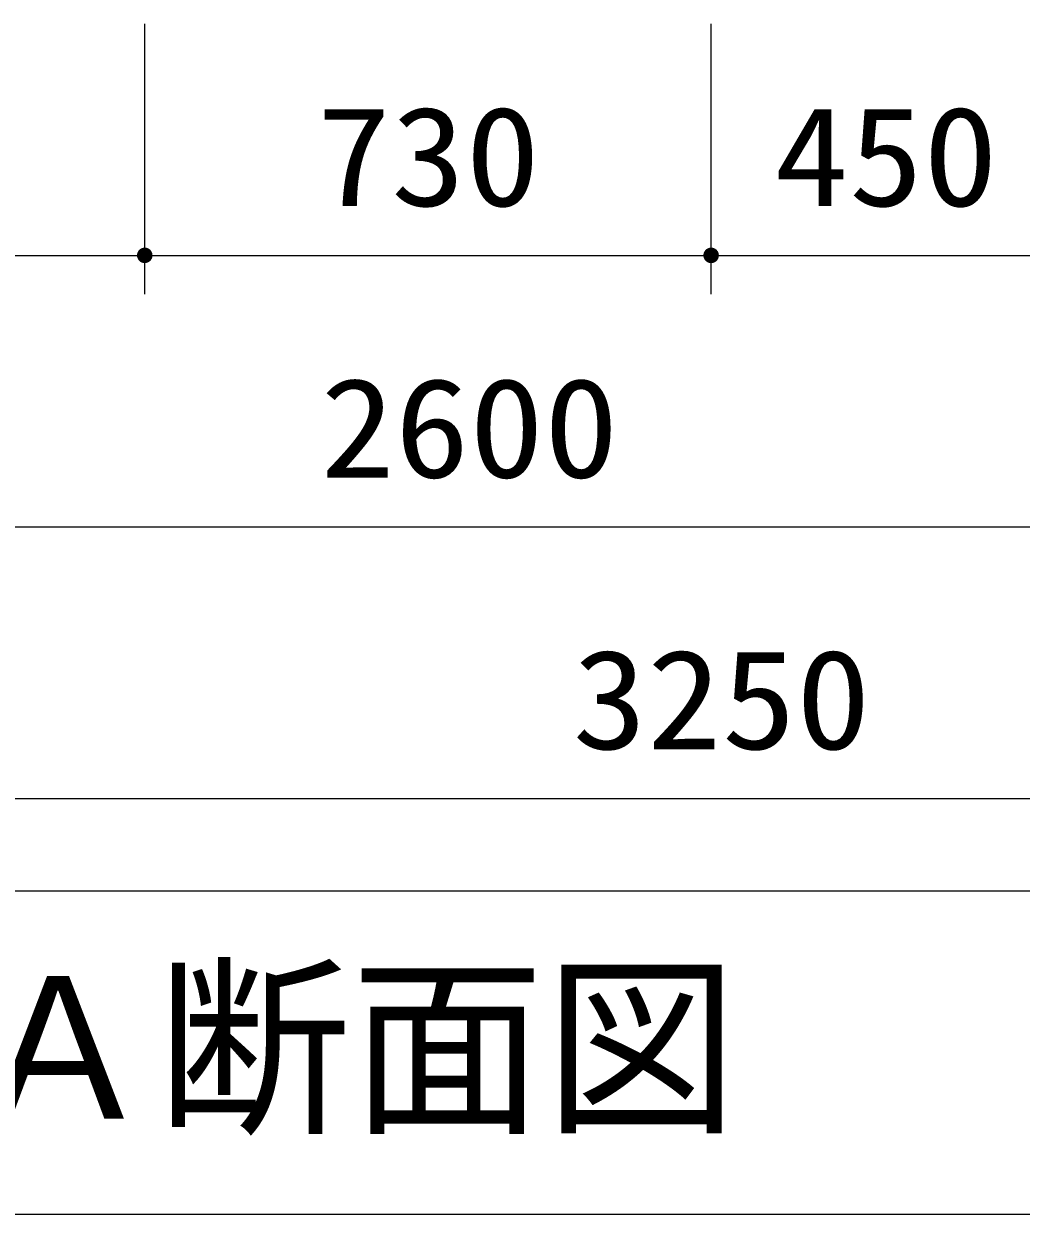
# Model space of a CAD drawing. Units: millimetres, scale not verified. Extents: x -14850 to 14850, y -10500 to 10500.
# Drawn here: x -9524 to -8238, y -7478 to -5944 of the extents above; entities that cross this region are included whole.
import ezdxf
from ezdxf.enums import TextEntityAlignment as Align

# ---------------------------------------------------------------- set-up
doc = ezdxf.new("R2010")
doc.units = ezdxf.units.MM
doc.header["$LTSCALE"] = 50
doc.layers.add('0-2_水管', color=3, linetype='Continuous', lineweight=25)
doc.layers.add('0-3_製作', color=5, linetype='Continuous', lineweight=25)
doc.styles.add('ＭＳ ゴシック', font='')
doc.styles.get('ＭＳ ゴシック').set_extended_font_data('MS Gothic')

msp = doc.modelspace()

# ---------------------------------------------------------------- linework, layer by layer
at = {"layer": '0-2_水管'}
msp.add_line((-10324.45, -7477.76), (-6991.12, -7477.76), dxfattribs=at)
msp.add_lwpolyline([(-10324.45, -7061.09), (-6991.12, -7061.09), (-6991.12, -7477.76)], dxfattribs=at)
at = {"layer": '0-3_製作', "color": 2}
for p, q in [((-9367.78, -6291.95), (-9367.78, -5943.52)), ((-8637.78, -6291.95), (-8637.78, -5943.52)), ((-10247.78, -6241.95), (-9367.78, -6241.95)), ((-9367.78, -6241.95), (-8637.78, -6241.95)), ((-8637.78, -6241.95), (-8187.78, -6241.95)), ((-10247.78, -6591.95), (-7647.78, -6591.95)), ((-10247.78, -6941.95), (-6997.78, -6941.95))]:
    msp.add_line(p, q, dxfattribs=at)
at = {"layer": '0-3_製作'}
for points in [[(-9377.76, -6241.32), (-9367.78, -6241.95), (-9377.78, -6241.95)], [(-9377.78, -6241.95), (-9372.04, -6251), (-9377.71, -6243.21)], [(-9377.78, -6241.95), (-9370.87, -6251.46), (-9372.04, -6251)], [(-9367.78, -6241.95), (-9370.87, -6251.46), (-9377.78, -6241.95)], [(-9377.61, -6240.08), (-9367.78, -6241.95), (-9377.76, -6241.32)], [(-9377.71, -6243.21), (-9373.14, -6250.4), (-9377.47, -6244.44)], [(-9377.71, -6243.21), (-9372.04, -6251), (-9373.14, -6250.4)], [(-9377.3, -6238.86), (-9367.78, -6241.95), (-9377.61, -6240.08)], [(-9376.83, -6237.69), (-9367.78, -6241.95), (-9377.3, -6238.86)], [(-9376.23, -6236.59), (-9367.78, -6241.95), (-9376.83, -6237.69)], [(-9375.49, -6235.58), (-9367.78, -6241.95), (-9376.23, -6236.59)], [(-9374.63, -6234.66), (-9367.78, -6241.95), (-9375.49, -6235.58)], [(-9373.66, -6233.86), (-9367.78, -6241.95), (-9374.63, -6234.66)], [(-9372.6, -6233.19), (-9367.78, -6241.95), (-9373.66, -6233.86)], [(-9372.6, -6233.19), (-9367.78, -6231.95), (-9367.78, -6241.95)], [(-9371.47, -6232.66), (-9367.78, -6231.95), (-9372.6, -6233.19)], [(-9370.27, -6232.27), (-9367.78, -6231.95), (-9371.47, -6232.66)], [(-9367.78, -6241.95), (-9369.66, -6251.78), (-9370.87, -6251.46)], [(-9369.04, -6232.03), (-9367.78, -6231.95), (-9370.27, -6232.27)], [(-9367.78, -6241.95), (-9368.41, -6251.93), (-9369.66, -6251.78)], [(-9367.78, -6241.95), (-9367.78, -6251.95), (-9368.41, -6251.93)], [(-9367.78, -6231.95), (-9357.78, -6241.95), (-9367.78, -6241.95)], [(-9367.16, -6231.97), (-9357.78, -6241.95), (-9367.78, -6231.95)], [(-9367.78, -6241.95), (-9366.53, -6251.87), (-9367.78, -6251.95)], [(-9367.78, -6241.95), (-9365.3, -6251.64), (-9366.53, -6251.87)], [(-9367.78, -6241.95), (-9364.1, -6251.25), (-9365.3, -6251.64)], [(-9367.78, -6241.95), (-9362.97, -6250.72), (-9364.1, -6251.25)], [(-9367.78, -6241.95), (-9361.91, -6250.04), (-9362.97, -6250.72)], [(-9357.78, -6241.95), (-9361.91, -6250.04), (-9367.78, -6241.95)], [(-9365.91, -6232.13), (-9357.78, -6241.95), (-9367.16, -6231.97)], [(-9364.69, -6232.44), (-9357.78, -6241.95), (-9365.91, -6232.13)], [(-9363.53, -6232.9), (-9357.78, -6241.95), (-9364.69, -6232.44)], [(-9363.53, -6232.9), (-9357.86, -6240.7), (-9357.78, -6241.95)], [(-9362.43, -6233.51), (-9357.86, -6240.7), (-9363.53, -6232.9)], [(-9362.43, -6233.51), (-9358.1, -6239.47), (-9357.86, -6240.7)], [(-9361.41, -6234.25), (-9358.1, -6239.47), (-9362.43, -6233.51)], [(-9357.78, -6241.95), (-9360.94, -6249.24), (-9361.91, -6250.04)], [(-9361.41, -6234.25), (-9358.49, -6238.27), (-9358.1, -6239.47)], [(-9360.49, -6235.11), (-9358.49, -6238.27), (-9361.41, -6234.25)], [(-9357.78, -6241.95), (-9360.08, -6248.33), (-9360.94, -6249.24)], [(-9360.49, -6235.11), (-9359.02, -6237.14), (-9358.49, -6238.27)], [(-9359.69, -6236.07), (-9359.02, -6237.14), (-9360.49, -6235.11)], [(-9357.78, -6241.95), (-9359.34, -6247.31), (-9360.08, -6248.33)], [(-9357.78, -6241.95), (-9358.74, -6246.21), (-9359.34, -6247.31)], [(-9357.78, -6241.95), (-9358.27, -6245.04), (-9358.74, -6246.21)], [(-9357.78, -6241.95), (-9357.96, -6243.83), (-9358.27, -6245.04)], [(-9357.78, -6241.95), (-9357.8, -6242.58), (-9357.96, -6243.83)], [(-8647.76, -6241.32), (-8637.78, -6241.95), (-8647.78, -6241.95)], [(-8647.78, -6241.95), (-8642.04, -6251), (-8647.71, -6243.21)], [(-8647.78, -6241.95), (-8640.87, -6251.46), (-8642.04, -6251)], [(-8637.78, -6241.95), (-8640.87, -6251.46), (-8647.78, -6241.95)], [(-8647.61, -6240.08), (-8637.78, -6241.95), (-8647.76, -6241.32)], [(-8647.71, -6243.21), (-8643.14, -6250.4), (-8647.47, -6244.44)], [(-8647.71, -6243.21), (-8642.04, -6251), (-8643.14, -6250.4)], [(-8647.3, -6238.86), (-8637.78, -6241.95), (-8647.61, -6240.08)], [(-8646.83, -6237.69), (-8637.78, -6241.95), (-8647.3, -6238.86)], [(-8646.23, -6236.59), (-8637.78, -6241.95), (-8646.83, -6237.69)], [(-8645.49, -6235.58), (-8637.78, -6241.95), (-8646.23, -6236.59)], [(-8644.63, -6234.66), (-8637.78, -6241.95), (-8645.49, -6235.58)], [(-8643.66, -6233.86), (-8637.78, -6241.95), (-8644.63, -6234.66)], [(-8642.6, -6233.19), (-8637.78, -6241.95), (-8643.66, -6233.86)], [(-8642.6, -6233.19), (-8637.78, -6231.95), (-8637.78, -6241.95)], [(-8641.47, -6232.66), (-8637.78, -6231.95), (-8642.6, -6233.19)], [(-8640.27, -6232.27), (-8637.78, -6231.95), (-8641.47, -6232.66)], [(-8637.78, -6241.95), (-8639.66, -6251.78), (-8640.87, -6251.46)], [(-8639.04, -6232.03), (-8637.78, -6231.95), (-8640.27, -6232.27)], [(-8637.78, -6241.95), (-8638.41, -6251.93), (-8639.66, -6251.78)], [(-8637.78, -6241.95), (-8637.78, -6251.95), (-8638.41, -6251.93)], [(-8637.78, -6231.95), (-8627.78, -6241.95), (-8637.78, -6241.95)], [(-8637.16, -6231.97), (-8627.78, -6241.95), (-8637.78, -6231.95)], [(-8637.78, -6241.95), (-8636.53, -6251.87), (-8637.78, -6251.95)], [(-8637.78, -6241.95), (-8635.3, -6251.64), (-8636.53, -6251.87)], [(-8637.78, -6241.95), (-8634.1, -6251.25), (-8635.3, -6251.64)], [(-8637.78, -6241.95), (-8632.97, -6250.72), (-8634.1, -6251.25)], [(-8637.78, -6241.95), (-8631.91, -6250.04), (-8632.97, -6250.72)], [(-8627.78, -6241.95), (-8631.91, -6250.04), (-8637.78, -6241.95)], [(-8635.91, -6232.13), (-8627.78, -6241.95), (-8637.16, -6231.97)], [(-8634.69, -6232.44), (-8627.78, -6241.95), (-8635.91, -6232.13)], [(-8633.53, -6232.9), (-8627.78, -6241.95), (-8634.69, -6232.44)], [(-8633.53, -6232.9), (-8627.86, -6240.7), (-8627.78, -6241.95)], [(-8632.43, -6233.51), (-8627.86, -6240.7), (-8633.53, -6232.9)], [(-8632.43, -6233.51), (-8628.1, -6239.47), (-8627.86, -6240.7)], [(-8631.41, -6234.25), (-8628.1, -6239.47), (-8632.43, -6233.51)], [(-8627.78, -6241.95), (-8630.94, -6249.24), (-8631.91, -6250.04)], [(-8631.41, -6234.25), (-8628.49, -6238.27), (-8628.1, -6239.47)], [(-8630.49, -6235.11), (-8628.49, -6238.27), (-8631.41, -6234.25)], [(-8627.78, -6241.95), (-8630.08, -6248.33), (-8630.94, -6249.24)], [(-8630.49, -6235.11), (-8629.02, -6237.14), (-8628.49, -6238.27)], [(-8629.69, -6236.07), (-8629.02, -6237.14), (-8630.49, -6235.11)], [(-8627.78, -6241.95), (-8629.34, -6247.31), (-8630.08, -6248.33)], [(-8627.78, -6241.95), (-8628.74, -6246.21), (-8629.34, -6247.31)], [(-8627.78, -6241.95), (-8628.27, -6245.04), (-8628.74, -6246.21)], [(-8627.78, -6241.95), (-8627.96, -6243.83), (-8628.27, -6245.04)], [(-8627.78, -6241.95), (-8627.8, -6242.58), (-8627.96, -6243.83)], [(-9377.47, -6244.44), (-9374.16, -6249.66), (-9377.08, -6245.63)], [(-9377.47, -6244.44), (-9373.14, -6250.4), (-9374.16, -6249.66)], [(-9377.08, -6245.63), (-9375.07, -6248.8), (-9376.55, -6246.77)], [(-9377.08, -6245.63), (-9374.16, -6249.66), (-9375.07, -6248.8)], [(-9376.55, -6246.77), (-9375.07, -6248.8), (-9375.87, -6247.83)], [(-8647.47, -6244.44), (-8644.16, -6249.66), (-8647.08, -6245.63)], [(-8647.47, -6244.44), (-8643.14, -6250.4), (-8644.16, -6249.66)], [(-8647.08, -6245.63), (-8645.07, -6248.8), (-8646.55, -6246.77)], [(-8647.08, -6245.63), (-8644.16, -6249.66), (-8645.07, -6248.8)], [(-8646.55, -6246.77), (-8645.07, -6248.8), (-8645.87, -6247.83)]]:
    msp.add_solid(points, dxfattribs=at)

# ---------------------------------------------------------------- texts
at = {"layer": '0-2_水管', "color": 4, "style": 'ＭＳ ゴシック'}
msp.add_text('Ａ－Ａ断面図', height=183.3, dxfattribs=at).set_placement((-10102.98, -7409.48), align=Align.BOTTOM_LEFT)
at = {"layer": '0-3_製作', "color": 4, "style": 'ＭＳ ゴシック', "width": 1.1}
for s, p in [('730', (-9146.53, -6216.95)), ('450', (-8556.53, -6216.95)), ('2600', (-9141.53, -6566.95)), ('3250', (-8816.53, -6916.95))]:
    msp.add_text(s, height=128.4, dxfattribs=at).set_placement(p, align=Align.BOTTOM_LEFT)

doc.saveas('drawing.dxf')
